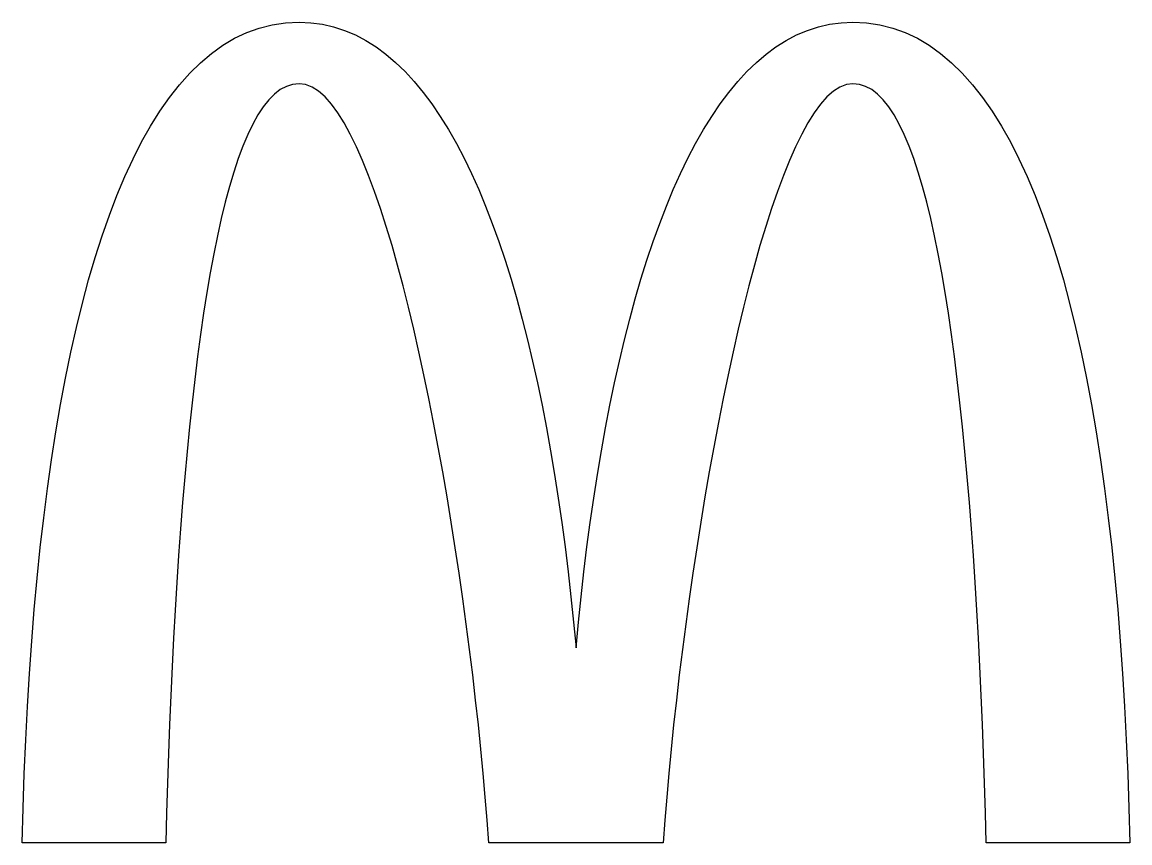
# Model space of a CAD drawing. Header units: millimetres. Extents: x -55 to 215, y -30 to 170.
import ezdxf

# ---------------------------------------------------------------- set-up
doc = ezdxf.new("R2010")
doc.units = ezdxf.units.MM

msp = doc.modelspace()

# ---------------------------------------------------------------- linework, layer by layer
msp.add_lwpolyline([(-55, -30.5), (-54.78, -22.021), (-54.493, -13.651), (-54.139, -5.395), (-53.718, 2.741), (-53.228, 10.752), (-52.668, 18.633), (-52.039, 26.377), (-51.34, 33.98), (-50.569, 41.435), (-49.727, 48.738), (-48.811, 55.883), (-47.822, 62.864), (-46.76, 69.675), (-45.622, 76.312), (-44.409, 82.769), (-43.12, 89.04), (-41.754, 95.12), (-40.31, 101.003), (-38.788, 106.683), (-37.188, 112.156), (-35.507, 117.416), (-33.746, 122.457), (-31.904, 127.273), (-29.98, 131.86), (-27.974, 136.211), (-25.884, 140.322), (-23.711, 144.186), (-21.452, 147.799), (-19.109, 151.154), (-16.68, 154.246), (-14.164, 157.07), (-11.56, 159.62), (-8.868, 161.891), (-6.088, 163.876), (-3.218, 165.572), (-0.258, 166.971), (2.794, 168.069), (5.937, 168.86), (9.172, 169.339), (12.5, 169.5), (15.373, 169.372), (18.182, 168.991), (20.925, 168.363), (23.604, 167.491), (26.218, 166.382), (28.769, 165.041), (31.256, 163.472), (33.68, 161.68), (36.041, 159.671), (38.34, 157.449), (40.576, 155.02), (42.751, 152.389), (44.865, 149.56), (46.917, 146.539), (48.909, 143.331), (50.84, 139.94), (52.711, 136.372), (54.523, 132.632), (56.275, 128.725), (57.969, 124.656), (59.604, 120.43), (61.18, 116.052), (62.699, 111.527), (64.16, 106.86), (65.564, 102.056), (66.911, 97.12), (68.202, 92.058), (69.436, 86.874), (70.615, 81.573), (71.738, 76.16), (72.807, 70.641), (73.82, 65.02), (74.779, 59.303), (75.684, 53.494), (76.536, 47.598), (77.334, 41.621), (78.079, 35.568), (78.771, 29.443), (79.412, 23.252), (80, 17), (80.588, 23.252), (81.229, 29.443), (81.921, 35.568), (82.666, 41.621), (83.464, 47.598), (84.316, 53.494), (85.221, 59.303), (86.18, 65.02), (87.193, 70.641), (88.262, 76.16), (89.385, 81.573), (90.564, 86.874), (91.798, 92.058), (93.089, 97.12), (94.436, 102.056), (95.84, 106.86), (97.301, 111.527), (98.82, 116.052), (100.396, 120.43), (102.031, 124.656), (103.725, 128.725), (105.477, 132.632), (107.289, 136.372), (109.16, 139.94), (111.091, 143.331), (113.083, 146.539), (115.135, 149.56), (117.249, 152.389), (119.424, 155.02), (121.66, 157.449), (123.959, 159.671), (126.32, 161.68), (128.744, 163.472), (131.231, 165.041), (133.782, 166.382), (136.396, 167.491), (139.075, 168.363), (141.818, 168.991), (144.627, 169.372), (147.5, 169.5), (150.828, 169.339), (154.063, 168.86), (157.206, 168.069), (160.257, 166.971), (163.218, 165.572), (166.088, 163.876), (168.868, 161.891), (171.56, 159.62), (174.164, 157.07), (176.68, 154.246), (179.109, 151.154), (181.452, 147.799), (183.711, 144.186), (185.884, 140.322), (187.974, 136.211), (189.98, 131.86), (191.904, 127.273), (193.746, 122.457), (195.507, 117.416), (197.188, 112.156), (198.788, 106.683), (200.31, 101.003), (201.754, 95.12), (203.12, 89.04), (204.409, 82.769), (205.622, 76.312), (206.76, 69.675), (207.822, 62.864), (208.811, 55.883), (209.727, 48.738), (210.569, 41.435), (211.34, 33.98), (212.039, 26.377), (212.668, 18.633), (213.228, 10.752), (213.718, 2.741), (214.139, -5.395), (214.493, -13.651), (214.78, -22.021), (215, -30.5), (180, -30.5), (179.801, -23.207), (179.577, -15.96), (179.329, -8.764), (179.056, -1.627), (178.757, 5.442), (178.432, 12.438), (178.08, 19.353), (177.7, 26.18), (177.292, 32.911), (176.855, 39.539), (176.39, 46.057), (175.894, 52.457), (175.367, 58.733), (174.81, 64.877), (174.221, 70.882), (173.6, 76.74), (172.946, 82.444), (172.259, 87.988), (171.537, 93.363), (170.781, 98.562), (169.99, 103.579), (169.163, 108.406), (168.3, 113.035), (167.4, 117.46), (166.462, 121.673), (165.487, 125.667), (164.472, 129.434), (163.419, 132.967), (162.325, 136.26), (161.191, 139.305), (160.017, 142.094), (158.8, 144.62), (157.541, 146.876), (156.24, 148.855), (154.895, 150.55), (153.506, 151.952), (152.073, 153.056), (150.595, 153.853), (149.07, 154.337), (147.5, 154.5), (145.909, 154.291), (144.324, 153.675), (142.746, 152.666), (141.176, 151.278), (139.617, 149.524), (138.068, 147.421), (136.532, 144.981), (135.01, 142.22), (133.503, 139.151), (132.012, 135.789), (130.538, 132.148), (129.084, 128.242), (127.649, 124.087), (126.236, 119.695), (124.846, 115.081), (123.48, 110.26), (122.139, 105.246), (120.825, 100.053), (119.538, 94.695), (118.281, 89.188), (117.055, 83.544), (115.86, 77.778), (114.698, 71.906), (113.57, 65.94), (112.478, 59.896), (111.423, 53.787), (110.406, 47.627), (109.429, 41.433), (108.492, 35.216), (107.598, 28.992), (106.747, 22.775), (105.94, 16.58), (105.179, 10.42), (104.466, 4.31), (103.801, -1.735), (103.186, -7.703), (102.622, -13.577), (102.111, -19.344), (101.653, -24.99), (101.25, -30.5), (58.75, -30.5), (58.347, -24.99), (57.889, -19.344), (57.378, -13.577), (56.814, -7.702), (56.199, -1.735), (55.534, 4.31), (54.821, 10.42), (54.06, 16.58), (53.253, 22.775), (52.402, 28.992), (51.508, 35.216), (50.571, 41.432), (49.594, 47.627), (48.577, 53.787), (47.522, 59.896), (46.43, 65.94), (45.302, 71.906), (44.14, 77.778), (42.945, 83.544), (41.719, 89.188), (40.462, 94.695), (39.175, 100.053), (37.861, 105.246), (36.52, 110.26), (35.154, 115.081), (33.764, 119.695), (32.351, 124.087), (30.916, 128.242), (29.462, 132.148), (27.988, 135.789), (26.497, 139.151), (24.99, 142.22), (23.468, 144.981), (21.932, 147.421), (20.383, 149.524), (18.824, 151.278), (17.254, 152.666), (15.676, 153.675), (14.091, 154.291), (12.5, 154.5), (10.93, 154.337), (9.405, 153.853), (7.927, 153.056), (6.494, 151.953), (5.105, 150.55), (3.76, 148.855), (2.459, 146.876), (1.2, 144.62), (-0.017, 142.094), (-1.191, 139.305), (-2.325, 136.26), (-3.419, 132.967), (-4.472, 129.434), (-5.487, 125.667), (-6.462, 121.673), (-7.4, 117.46), (-8.3, 113.035), (-9.163, 108.406), (-9.99, 103.579), (-10.781, 98.562), (-11.537, 93.363), (-12.259, 87.988), (-12.946, 82.444), (-13.6, 76.74), (-14.221, 70.882), (-14.81, 64.877), (-15.367, 58.733), (-15.894, 52.457), (-16.39, 46.057), (-16.855, 39.539), (-17.292, 32.911), (-17.7, 26.18), (-18.08, 19.353), (-18.432, 12.438), (-18.757, 5.442), (-19.056, -1.628), (-19.329, -8.764), (-19.577, -15.96), (-19.801, -23.207), (-20, -30.5)], close=True)

doc.saveas('drawing.dxf')
